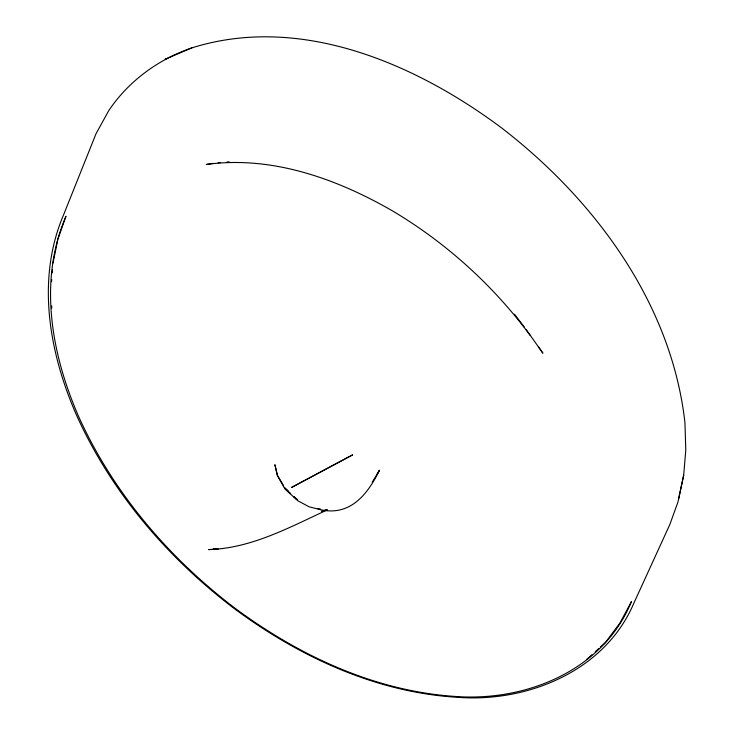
<?xml version="1.0" encoding="UTF-8"?>
<svg xmlns="http://www.w3.org/2000/svg" width="734" height="734" viewBox="0 0 734 734"><rect width="100%" height="100%" fill="white"/><g stroke="black" fill="none" stroke-linecap="round" stroke-linejoin="round"><path stroke-width="1.1" d="M51.554 281.718L51.729 279.526M52.242 272.929L52.499 269.626M683.684 475.201L685.785 450.015L684.95 422.775C671.628 303.417 594.714 199.694 501.652 127.955C415.279 63.418 300.041 13.808 191.813 47.894L190.886 48.215C157.737 59.729 128.303 81.437 108.715 110.678L96.035 133.707L63.519 214.989C35.984 279.48 49.297 353.302 76.675 415.499C111.357 492.257 167.591 557.996 234.43 608.697C299.243 656.765 375.936 692.41 457.355 697.3C527.489 702.741 605.036 671.05 633.818 603.256L669.812 524.571L677.941 502.065L683.684 475.201L678.546 499.359M53.013 263.038L57.647 240.284M57.867 239.201L65.959 216.273L65.133 218.31C38.306 282.443 51.811 355.412 78.887 417.096C113.275 492.881 168.866 557.913 234.862 608.11C299.114 655.701 374.918 691.245 455.575 696.474C525.544 701.603 602.238 670.986 630.836 603.036L631.479 601.504L620.056 622.845L605.44 642.47L600.357 647.067M283.572 485.688L277.324 475.054L274.901 464.695L277.443 475.834L285.297 489.413L297.894 500.781L309.161 506.827L320.85 509.8C350.815 516.268 367.963 493.661 379.478 470.283L377.193 473.861M372.221 482.256L379.478 470.283M586.805 659.343L591.888 654.737M595.283 651.673L598.669 648.608M327.281 509.91C289.655 527.278 251.028 548.472 208.621 549.582L218.246 549.078M191.813 47.894L165.297 59.17L166.223 58.775M213.952 549.316L214.961 549.124L212.823 549.482L215.869 548.619M213.181 163.352L206.245 164.489C271.672 155.333 336.915 178.793 392.873 211.117C446.318 242.982 493.386 285.554 530.343 335.612M218.126 162.719L220.338 162.544M226.953 162.012L229.164 161.829M317.427 508.387L320.675 509.167M293.958 496.716L297.609 499.891L295.967 498.386M290.692 493.587L284.269 487.486L287.746 490.844M285.278 488.587L288.434 491.541M293.912 496.643L296.316 498.927M514.479 314.198L524.177 326.933M526.25 329.667L542.885 353.201L538.673 347.081M51.683 305.913L51.765 308.115M352.467 454.952L291.554 487.459L352.467 454.952M326.832 509.708L321.666 511.304L326.823 509.726"/></g></svg>
